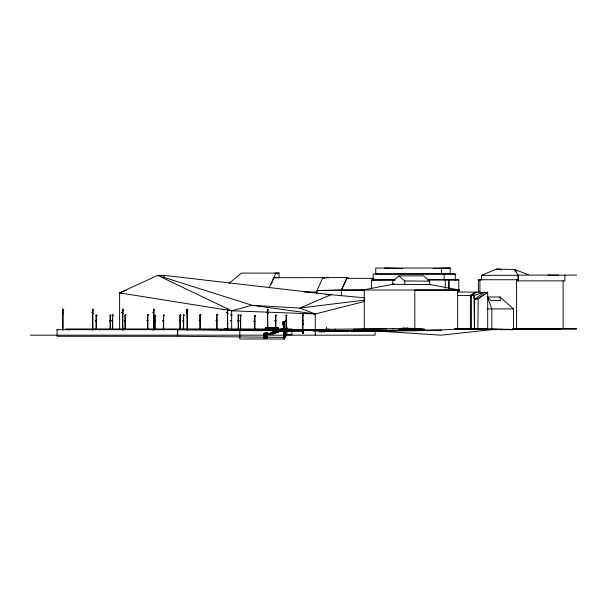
<?xml version="1.0" encoding="UTF-8"?>
<svg xmlns="http://www.w3.org/2000/svg" width="607" height="607" viewBox="0 0 607 607"><rect width="100%" height="100%" fill="white"/><g stroke="black" fill="none" stroke-linecap="round" stroke-linejoin="round"><path stroke-width="0.91" d="M69.107 329.92L68.682 329.905M267.095 334.389L267.095 337.249L263.537 337.257L263.521 333.729L273.325 333.463M264.015 338.205L264.015 337.257M264.015 336.301L264.015 335.345M264.333 338.205L264.333 334.389M264.47 337.249L264.47 336.301M264.47 335.345L264.47 334.389M264.819 338.205L264.819 337.249M264.925 336.301L264.925 335.345M265.274 335.345L265.274 334.389M265.38 337.249L265.38 336.301M265.418 327.689L265.449 329.745M265.836 338.205L265.836 337.257M265.836 335.345L266.291 338.205M266.185 337.249L266.185 336.301M266.64 338.205L266.64 337.249M266.64 336.301L266.64 335.345M267.088 337.249L267.088 338.205L263.537 338.205M268.696 329.745L268.552 327.727M278.446 329.745L278.438 327.583M281.018 330.762C288.401 331.551 278.317 329.009 278.31 331.468M282.202 330.83L282.202 328.911M285.669 331.642L285.609 329.662M322.12 329.555L326.574 329.472L326.574 330.557M445.318 288.196L445.318 279.759L458.786 279.926L458.786 291.876M471.411 328.554L471.411 295.192L473.991 295.336L474.462 299.281L474.462 328.554L473.991 295.336L484.303 292.331L487.702 292.346L487.702 328.554L457.018 328.554M481.541 279.744L481.541 275.328L496.306 269.144L514.433 269.455L518.203 275.328L518.196 279.744L478.346 279.744L478.346 291.952M62.726 310.746C63.098 310.663 63.166 310.981 62.764 310.959M92.932 310.959L92.704 310.989M92.689 313.379L92.499 313.508M122.925 313.569C122.159 313.03 122.857 314.479 122.66 313.387M153.844 311.065L153.776 310.799M187.442 313.523C186.994 314.168 186.979 312.901 187.464 313.675M187.206 311.004L187.214 310.564L187.343 311.042M187.464 310.913L186.986 310.966L187.404 310.845M227.815 313.827C226.919 313.591 227.928 313.098 227.686 314.016M227.663 311.019L227.534 310.746M227.853 310.852L227.754 310.989M267.421 310.936C267.915 310.587 267.672 311.171 267.467 310.738M267.816 311.042L267.755 310.746M271.845 329.791L271.807 327.712M62.696 330.102L62.825 308.948L63.12 330.102M62.893 313.69L62.718 313.622M92.552 330.102L92.689 308.948L92.977 330.102M92.416 313.72C93.288 314.608 92.848 312.628 92.53 313.849M122.88 313.394L122.409 313.576L122.887 313.622M122.432 310.883L122.948 310.974L122.622 310.746M122.462 330.147L122.751 308.986L122.887 330.147M154.034 313.902L153.746 313.379M153.548 330.132L153.685 308.971L153.973 330.132M153.457 313.902L153.821 313.713M186.926 313.523L187.32 313.591M186.986 330.14L187.123 308.978L187.411 330.14M227.314 313.546L227.8 313.614L227.375 313.387M227.375 330.14L227.504 308.978L227.8 330.14M227.784 313.387L227.671 313.576M267.452 330.14L267.588 308.978L267.884 330.14M267.657 313.705L267.657 313.212L267.733 313.72M62.597 313.644L63.105 313.349L62.718 313.402M63.136 313.789L62.665 313.455L63.174 313.872M267.361 313.91L267.975 313.834L267.452 313.333M477.891 328.554L478.172 298.667L487.702 292.346L477.891 298.659L474.462 299.281L484.303 292.331L457.329 291.921M92.772 311.019L92.909 310.564M122.462 310.974L122.819 311.05M62.711 310.822L62.991 310.708M227.731 310.594L227.587 310.86M153.556 313.5L153.525 313.88M93.03 313.644L92.795 313.455M187.1 313.652L186.888 313.675M227.382 313.607L227.815 313.766M267.429 313.88L267.763 313.485M153.829 311.042L153.761 310.852M153.966 310.845L153.586 310.951M122.872 310.959L122.895 310.693M302.802 323.888L303.409 323.963L302.81 324.039M303.098 323.531L302.81 323.531M302.954 324.214L303.242 324.214M303.098 324.548L302.81 324.548M302.665 332.181L302.658 331.938M63.5 309.426L62.923 309.608M63.409 309.562L62.923 309.487M92.78 309.608L93.364 309.426L92.78 309.487M122.948 309.699L123.274 309.471L122.69 309.646M187.214 309.517L187.54 309.714M267.679 309.517L268.271 309.464M268.173 309.57L267.679 309.646M63.348 309.494L63.037 309.464M154.064 309.661L153.776 309.638M227.602 309.646L228.179 309.464L227.602 309.517M302.946 331.801L302.688 331.339L303.113 331.862M270.1 333.539L270.297 332.651L278.059 332.469L278.036 331.543L272.71 331.612L280.639 331.468L280.745 330.512L279.979 330.504M272.475 332.545L272.664 331.657L274.197 331.634M274.842 331.551L275.039 330.663L282.399 330.496M270.487 333.6L270.714 332.628M271.602 333.539L271.822 332.613M272.695 333.539L272.892 332.651L270.297 332.651L275.654 332.537L275.677 333.463L264.963 333.729L264.978 334.389L265.024 333.44M273.142 331.612L272.892 333.463L275.677 333.463M272.877 333.539L273.074 332.651M275.297 331.551L275.517 330.625M276.39 331.551L276.633 330.618L280.472 330.542L280.495 331.468L277.482 331.551C276.868 329.123 283.006 331.073 279.045 330.512M92.446 312.355L92.165 312.081L92.75 312.135M122.121 312.074L122.66 312.173M267.323 312.271L267.657 312.165M62.893 312.135L62.544 311.884M280.722 330.83L281.193 328.888L285.442 328.873L285.434 336.566M281.777 330.83L282.278 328.85M284.66 329.707L284.182 331.642L287.855 331.642L287.794 329.662L284.713 329.662M231.085 315.079L231.904 314.752L230.941 314.912M321.702 331.862L321.763 329.798L324.844 329.813M271.306 284.152L275.882 273.112L279.03 273.097L279.106 277.695M269.121 287.801L273.734 277.702L279.045 277.642M348.6 278.81L347.454 277.46L341.331 290.267L346.62 278.34L374.011 278.34M265.934 333.251L265.866 333.706M267.065 333.683L267.285 333.243M92.499 313.789L92.977 313.584L92.575 313.25M267.641 313.561L267.877 313.493M62.665 313.849L62.711 313.424M92.962 313.667L92.75 313.371M122.477 313.523L122.834 313.607M122.69 309.524L123.206 309.449M69.016 329.722L69.084 329.76M125.27 315.063L125.983 314.957L125.292 315.071L125.308 329.654M147.835 314.676L148.571 314.578L147.85 314.684L147.888 329.282M200.227 329.442L200.181 314.821L200.818 314.722L199.915 314.896L199.961 329.442M216.972 314.692L217.693 314.578L216.995 314.699L217.01 329.282M180.226 329.738L180.188 315.116L180.909 315.041L180.499 315.041M153.237 312.081L153.746 312.165M186.804 312.18L187.184 312.165M268.377 309.79L268.104 310.056L268.453 309.699M154.656 309.593L154.413 309.843M187.654 310.04L188.056 309.638M279.341 330.519L279.781 330.519M280.639 331.468L277.831 331.468L277.816 330.549L278.234 330.534M123.221 309.965L123.585 309.593L123.175 310.002M228.073 310.002L228.498 309.585L228.179 309.911M63.394 309.965L63.811 309.547L63.485 309.873M93.296 309.919L93.539 309.691M154.269 309.456L153.776 309.509M153.662 313.5L153.548 313.607M229.188 283.31L241.252 273.112L275.882 273.112M426.076 284.493L429.718 284.493L429.718 281.185L423.451 275.813L398.829 275.927L392.699 281.041L392.699 284.349L362.796 290.025L459.408 290.032L429.718 284.493L392.699 284.349L394.565 284.106M278.34 330.762L282.756 330.512M470.41 296.421L475.934 292.293L470.41 295.434L457.359 295.434M285.563 320.769L286.314 320.693M476.154 292.013L470.41 295.434L470.41 328.554L457.359 328.615M303.371 314.98L302.658 314.904M187.654 309.646L187.214 309.646M119.617 329.54L119.617 292.87L157.676 275.373L164.194 275.373L331.073 294.699L364.769 297.832M364.2 301.55L315.283 313.971L231.646 310.799L119.617 292.87L126.605 290.131M124.61 320.701L125.095 320.572L124.693 320.466M147.19 320.329L147.486 320.215M162.949 320.762L163.693 320.686M230.561 320.504L230.857 320.397M237.747 320.617L238.103 320.511M239.977 320.83L240.729 320.762M275.199 320.746L275.601 320.64M95.663 320.739L96.414 320.663M109.677 320.8L109.837 320.572M112.007 320.648L112.492 320.519L112.09 320.413M154.353 320.86L155.104 320.784M179.528 320.784L179.824 320.678M182.957 320.663L183.701 320.587M199.521 320.488L199.68 320.261M216.312 320.329L216.669 320.223M254.204 321.346L254.697 321.217L254.295 321.111M315.283 335.178L315.283 313.971L252.08 305.306L157.676 275.373L231.646 310.799L252.08 305.306L299.797 308.09L364.716 300.07M267.095 335.345L263.537 335.345L263.559 334.389L266.094 333.888M382.144 330.898L357.682 331.232L421.19 330.238C422.616 331.475 426.152 329.859 423.838 329.1M474.462 299.281L478.172 298.667M110.649 315.056L110.732 315.154M163.92 315.01L163.996 315.109M180.575 315.139L179.915 315.192L179.96 329.738M304.046 330.269L302.332 330.375L302.832 330.375M363.138 330.891L364.875 330.716M96.574 315.101L96.801 315.215M112.91 315.018L113.137 315.132M238.657 314.987L238.885 315.101M286.102 315.337L286.701 315.245M299.63 330.443L302.058 330.223M308.333 329.776L309.168 329.738M280.062 330.162L280.267 330.178M309.866 330.026L312.415 330.185L310.632 330.162M315.761 329.889L316.968 329.905L311.679 329.791M155.195 315.23L155.491 315.337M180.218 315.154L180.658 315.268M183.344 315.071L184.088 315.139M200.181 314.851L200.659 314.972M231.184 314.858L231.677 314.987M240.82 315.2L241.116 315.314M254.599 315.754L255.342 315.83M276.041 315.124L276.329 315.23M328.562 277.391L322.78 277.695L316.983 290.548L316.983 293.34M513.067 328.493L576.65 328.88L506.208 329.457L455.045 329.002M292.908 330.125L289.236 330.193M310.147 330.542L308.493 330.512M373.662 330.565L414.831 330.815L457.632 329.206L457.632 290.025M433.034 268.598L450.159 268.006L450.159 273.871L455.28 274.023L455.28 279.948L458.786 279.926M267.437 333.44L264.44 333.152L267.414 333.258M266.83 333.152L267.429 333.129M265.714 333.736L265.616 333.258M272.209 333.744L265.722 333.888L270.684 333.82M267.915 333.82L273.484 333.744L268.271 333.66M263.521 333.729L268.476 333.66L268.491 334.328L263.886 334.389L263.87 333.729M341.331 289.918L316.983 290.548L364.701 289.994L341.331 289.918L341.331 295.89M290.624 329.95L297.104 329.813M404.52 329.335L422.95 329.131M404.368 329.464L401.402 329.525L401.402 330.39L398.465 330.39L398.465 329.525L404.353 329.464M404.566 329.457L407.069 329.404M414.095 329.26L424.513 329.093M404.975 329.32L421.19 329.04L421.19 330.238M287.748 330.125L295.639 330.087M287.748 330.952L302.119 330.967L302.119 330.14L287.559 330.14M387 330.952L424.513 330.284M309.456 330.519L308.917 330.534L309.653 330.549M328.577 277.634L273.734 277.702M420.712 329.032L421.19 329.024L420.348 329.085M331.263 330.398L330.451 330.398M347.454 277.46L322.78 277.695L324.555 278.272M377.949 328.766L392.812 328.637M335.049 329.199L380.521 328.751M392.266 328.637L404.922 328.516L404.353 328.516L404.353 330.117L404.922 330.117L404.937 328.387M362.872 329.935L364.739 329.912M363.768 331.088L312.119 330.777L312.119 329.578L325.231 329.684L321.854 329.609M335.049 330.8L338.243 330.777M348.289 330.663L362.318 330.534M372.235 330.428L380.521 330.352M392.266 330.246L394.884 330.223M403.496 330.132L404.922 330.117M337.697 330.777L351.483 330.64M361.772 330.534L374.443 330.413M394.338 330.223L404.042 330.132M369.891 331.043L376.021 330.974M328.933 329.252L325.473 329.282L335.588 329.199M386.598 328.986L353.57 329.282M335.588 330.8L325.473 330.883L326.02 330.883M379.974 330.352L392.812 330.246M450.159 273.871L375.756 274.023L375.756 268.059L450.159 268.006M325.974 329.518L312.119 329.578M454.59 329.002L496.754 329.138L441.221 335.17L373.806 330.823M326.543 330.405L350.171 330.428M351.673 331.247L380.839 331.035M274.834 273.112L279.03 273.097M291.254 329.851L301.011 329.813M279.501 330.056L280.806 330.102M279.137 330.185L280.958 330.178M292.399 330.132L295.139 330.117M279.076 330.254L280.882 330.246M279.243 330.436L280.76 330.443M291.61 330.284L295.434 330.276M329.867 330.398L324.184 330.413L326.171 330.413M371.514 288.393L371.514 280.002L395.172 279.926M427.343 279.819L445.318 279.759M394.876 279.941L373.093 280.024L373.222 274.023L455.28 274.023M428.034 279.819L455.28 279.948M404.93 328.819L420.203 329.085M291.967 329.844L299.403 329.813M461.608 329.298L509.705 329.305M280.609 330.041L279.668 330.049L280.275 330.071M292.035 330.132L295.738 330.117L291.474 330.079M454.833 329.214L457.632 329.206M489.553 329.404L502.27 329.396M489.553 329.563L502.27 329.548M394.155 330.42L401.394 330.405L386.469 330.42M313.508 330.762L321.854 330.807M496.306 269.144L499.993 269.144L501.632 269.925M576.65 275.123L518.203 275.123L518.203 280.866M481.541 275.328L518.203 275.328M516.587 280.866L564.889 280.866L564.889 275.123M415.423 290.025L459.408 290.032M303.955 292.013L317.15 292.013L317.15 293.902M119.617 292.87L121.468 292.87M486.905 296.982L500.009 296.982L513.446 308.902L513.446 329.662L489.986 329.616M487.193 308.902L513.446 308.902M267.877 310.845L267.452 310.966M62.422 312.233L62.893 312.256M92.325 312.241L92.75 312.256M122.159 312.294L122.66 312.294M153.245 312.165L153.746 312.286M186.683 312.294L187.184 312.294M227.466 312.15L227.01 312.135L227.572 312.294M267.156 312.294L267.657 312.294M147.577 314.912L148.047 314.745L147.577 314.737L147.622 329.282M216.699 314.912L217.169 314.752L216.699 314.737L216.745 329.282M147.774 314.942L148.723 314.942M216.896 314.95L217.845 314.95M112.394 315.056L112.864 315.223M163.336 315.17L164.08 315.238M199.915 315.079L201.054 315.109M230.941 315.086L232.056 315.124M286.314 315.177L286.003 329.722M302.658 315.079L303.697 315.116M112.394 315.238L113.532 315.268M124.996 315.291L125.467 315.124L124.996 315.109L125.042 329.654M183.344 315.245L184.49 315.276M238.134 315.208L239.279 315.238M240.372 315.238L240.842 315.253L240.372 315.412M96.058 315.321L97.196 315.352M110.064 315.39L111.21 315.42M125.194 315.321L126.142 315.321M163.336 315.344L164.482 315.374M179.915 315.374L181.061 315.405M275.586 315.337L276.731 315.367M285.958 315.352L287.096 315.382M154.747 315.443L155.885 315.473M241.51 315.45L240.516 315.253M254.599 315.936L255.069 315.769M254.796 315.966L255.737 315.966M147.933 320.253L147.463 320.42M217.056 320.253L216.585 320.42M146.795 320.466L147.933 320.435M200.272 320.42L199.802 320.428L200.272 320.595M215.91 320.466L217.056 320.435M231.297 320.435L230.835 320.443L231.297 320.61M303.03 320.428L302.582 320.435L303.03 320.602M112.234 320.534L111.756 320.42L112.75 320.579M238.49 320.549L238.02 320.557L238.49 320.724M110.421 320.731L109.95 320.898M125.353 320.633L124.883 320.792M180.271 320.716L179.801 320.883M199.126 320.625L200.075 320.625M230.182 320.64L231.123 320.64M275.942 320.678L274.963 320.511L275.35 320.633M301.983 320.633L302.893 320.633M96.414 320.845L96.02 320.633M111.605 320.784L112.75 320.754M124.207 320.837L125.353 320.807M163.693 320.86L163.222 320.701M182.555 320.8L183.701 320.769M237.352 320.754L238.293 320.754M275.942 320.853L275.548 320.64M286.314 320.868L285.844 320.708M95.269 320.875L96.217 320.875M109.283 320.936L110.421 320.906M153.958 320.997L155.104 320.966M162.547 320.898L163.541 320.701M179.133 320.921L180.271 320.891M239.583 320.966L240.729 320.936M274.796 320.883L275.745 320.883M285.169 320.906L286.163 320.708M254.955 321.278L254.485 321.444M253.809 321.482L254.955 321.452M302.21 323.053L302.734 323.053M303.052 323.296L302.627 323.296L302.582 330.451M302.21 324.836L302.734 324.836M286.8 327.256L286.899 328.493L286.868 327.256M326.475 327.196L326.475 328.463M265.305 327.712L278.552 327.712L278.514 329.791M265.502 328.015L278.355 328.015M265.502 328.212L278.355 328.22M265.502 328.41L278.355 328.41M400.225 328.387L414.551 328.387L414.551 329.161L404.171 329.161M122.318 328.645L124.352 329.191M223.634 328.645L228.141 328.645M265.502 328.607L278.355 328.622M512.824 328.569L563.114 328.516L563.114 280.866M548.03 328.622L560.329 328.622M265.502 328.819L278.355 328.819M404.383 328.903L408.094 328.903L408.094 328.129L402.79 328.129L402.79 328.903M65.799 328.979L222.245 328.979M225.387 328.979L291.884 328.979L291.884 334.692L285.267 334.692M265.502 329.206L278.355 329.214M512.877 329.237L560.762 329.328M265.502 329.404L278.355 329.411M489.379 329.396L492.983 329.396M500.858 329.396L506.951 329.548L500.858 329.548M398.465 329.525L401.402 329.525M265.502 329.616L278.355 329.616M265.198 329.791L265.669 329.791M268.446 329.791L268.916 329.791L268.802 327.712M271.693 329.791L272.164 329.791M274.948 329.791L275.411 329.791M278.196 329.791L278.659 329.791M281.891 329.813L314.525 329.813M266.693 337.188L285.7 337.386L285.707 329.927L291.884 330.2M322.12 329.935L327.575 329.912L327.575 330.557L323.182 330.557L323.182 329.472M321.892 330.102L294.805 329.813M275.813 330.14L281.367 330.14M310.754 330.14L312.567 330.14M275.722 330.322L281.375 330.322M343.092 330.413L379.678 330.413M293.985 330.519L298.902 330.519M275.039 330.663L277.877 330.618L277.482 331.551M277.816 330.762L285.449 330.83M279.091 330.967L280.973 330.967M287.559 330.967L302.119 330.967M319.123 331.862L324.844 331.862L324.844 330.496M278.059 332.469L275.267 332.469L275.244 331.543M264.44 333.228L267.429 333.213L266.731 333.258L266.974 333.691M273.484 333.744L270.699 333.66M263.559 334.389L268.491 334.328M30.35 335.178L375.073 335.178L375.073 330.512M263.954 336.301L267.088 336.301L263.537 336.301L263.559 337.249M513.226 329.214L553.675 329.298M305.625 330.269L309.107 330.367M350.945 330.413L386.925 330.458M390.362 330.458L392.995 330.466M308.25 330.519L309.282 330.519M348.82 331.247L325.231 330.876M530.397 328.615L516.587 328.562L516.587 279.744M263.855 337.166L177.585 336.278L177.585 329.654L280.965 329.92M363.069 330.155L364.906 330.109M404.899 330.284L441.236 330.352L413.071 330.261M300.867 330.527L303.386 330.542M292.202 330.17L294.076 330.185L292.278 330.193M392.699 284.349L394.565 284.364M292.802 330.307L295.116 330.329L288.279 330.049M294.805 330.322L295.541 330.329M304.486 330.542L307.878 330.565M558.713 275.214L548.03 275.123L549.191 275.267M478.346 279.744L481.897 279.766M461.836 329.282L465.076 329.298M307.317 329.851L306.649 329.882L307.681 329.905M305.92 329.965L306.573 330.064M311.414 329.942L312.309 329.95M305.063 330.041L311.103 330.132M301.937 330.238L304.213 330.261M310.966 330.489L312.142 330.489M398.829 275.927L404.786 280.942L429.718 281.185M325.39 294.645L331.073 294.699L299.797 308.09L315.283 313.971M454.658 329.214L463.255 329.282M315.071 329.882L309.259 329.738L310.056 329.806M310.723 329.768L310.291 329.851M314.35 329.851L309.38 329.768M315.01 329.897L315.632 329.889M312.537 329.973L311.201 329.927L311.596 329.927M177.585 329.654L285.707 330.762L285.654 329.927M302.149 330.223L306.156 330.276M308.181 329.912L307.559 329.806L316.513 329.905M308.364 329.821L308.766 329.92M310.845 329.829L312.43 329.942M305.063 330.041L311.414 330.094M371.514 280.002L373.373 280.024M303.675 330.147L304.335 330.155M303.151 330.231L303.675 330.238M297.301 330.405L311.3 330.496L308.159 330.329M307.59 329.851L310.989 330.003M305.951 330.011L306.467 329.927M307.172 330.026L307.666 329.996M311.778 330.102L312.339 330.071M199.817 320.382L199.293 320.253L199.68 320.367M497.558 329.29L513.446 329.662M109.973 320.693L109.761 320.671M457.412 328.857L476.025 329.29M306.543 330.276L307.263 330.307M402.555 268.59L384.58 268.059M294.57 330.314L295.116 330.329M294.979 330.329L297.392 330.405M254.432 321.232L253.976 321.111L254.363 321.224M280.002 330.056L280.442 330.087M526.428 274.417L528.151 274.561L514.433 269.455L515.745 270.669M302.468 320.375L302.4 320.367M279.379 330.512L279.402 331.468M58.006 329.768L57.043 329.654L177.661 329.654L177.631 336.278L57.058 336.278L57.111 329.654M283.203 328.842L283.264 330.83M514.433 269.455L516.671 271.117M186.751 312.688L186.387 312.332M153.305 312.681L152.85 312.226L153.116 312.506M226.768 312.332L227.147 312.704L226.813 312.377M121.825 312.294L122.235 312.711L121.87 312.339M62.096 312.294L62.263 312.476M92.112 312.468L91.945 312.294M265.502 333.258L265.737 333.691M500.009 296.982L500.335 300.624L491.071 300.624L487.451 296.982L491.852 308.902L491.852 329.662M267.194 334.328L267.186 333.888M277.885 331.543L277.9 332.469M276.792 331.543L276.807 332.469M275.699 331.543L275.715 332.469M275.487 332.537L275.51 333.463M274.394 332.537L274.417 333.463M273.302 332.537L273.302 333.744M268.294 333.6L268.286 334.328M266.276 333.729L266.291 336.301M266.086 333.66L266.101 334.328M266.056 333.729L266.071 334.389M275.267 329.745L275.161 327.712M275.092 329.745L275.054 327.712M268.59 329.745L268.666 327.727M264.819 335.345L264.819 336.301M479.902 279.744L479.902 291.952M449.218 279.759L449.218 288.196M448.467 279.759L448.467 288.196M444.142 274.023L444.142 279.759M441.585 268.059L441.585 273.871M414.831 290.025L414.831 330.815M414.035 328.387L414.035 329.161M407.578 328.129L407.578 328.903M406.758 328.387L406.758 329.161M405.18 328.387L405.18 329.161M404.786 280.942L404.786 284.258M403.291 328.129L403.291 328.903M364.299 290.025L364.299 330.512M326.574 327.196L326.536 328.463M325.489 329.472L325.489 329.935M324.184 329.912L324.184 330.557M322.112 329.472L322.12 330.701M303.159 330.36L303.181 333.008M302.961 333.008L302.939 315.071M302.711 314.904L302.711 323.296M302.779 330.36L302.718 333.008M302.559 330.36L302.506 333.008M290.389 330.14L290.389 330.967M286.853 331.43L286.853 334.692M286.269 329.722L286.254 315.337M284.425 330.724L284.425 338.182L283.864 338.182L283.864 330.724M284.152 321.93L284.152 329.684M284.015 321.93L284.015 329.684M284.084 330.61L284.084 338.994M283.955 321.93L283.955 325.026M283.856 321.93L283.856 329.684M283.712 321.93L283.712 329.684M283.211 321.93L283.211 325.026M278.552 327.583L265.305 327.583L265.305 329.745M278.302 327.712L278.302 329.745M276.056 315.321L275.586 315.154L275.631 329.707M275.897 329.707L275.882 315.321M275.305 327.712L275.305 329.745M272.057 327.712L272.019 329.791M271.913 327.712L271.913 329.745M266.185 334.389L266.185 335.345M265.729 335.345L265.729 336.301M265.729 337.249L265.729 338.205M265.555 327.712L265.517 329.791M265.38 334.389L265.38 335.345M264.925 337.257L264.925 338.205M254.91 315.754L254.91 329.396M254.644 315.754L254.644 329.396M240.683 315.238L240.683 328.873M240.418 315.238L240.418 328.873M238.604 315.192L238.134 315.025L238.179 329.571M238.452 315.192L238.445 329.571M231.646 310.799L231.646 329.555M183.655 315.071L183.655 329.616M183.39 315.071L183.39 329.616M164.194 275.373L164.194 277.247M163.647 315.17L163.647 329.715M163.382 315.17L163.382 329.715M155.058 315.268L155.058 328.903M154.891 315.276L154.793 328.903M112.705 315.056L112.705 329.601M112.439 315.056L112.439 329.601M110.535 315.374L110.064 315.215L110.11 328.85M110.375 315.215L110.375 328.85M96.528 315.314L96.058 315.147L96.103 329.692M96.369 315.147L96.369 329.692M265.274 336.301L265.274 337.249L265.274 336.301M267.429 332.651L267.232 333.539L267.452 332.613M221.555 329.639L221.077 330.079L221.555 329.639M284.357 321.93L282.809 321.93L282.809 325.026L284.357 325.026L284.357 321.93M303.432 330.337L302.256 330.337L303.432 330.36M284.637 330.61L239.826 330.61L239.833 338.994L284.637 338.994L284.637 330.61M303.288 333.008L302.4 333.008L303.288 333.015M267.232 312.704L266.769 312.248L267.232 312.704"/></g></svg>
